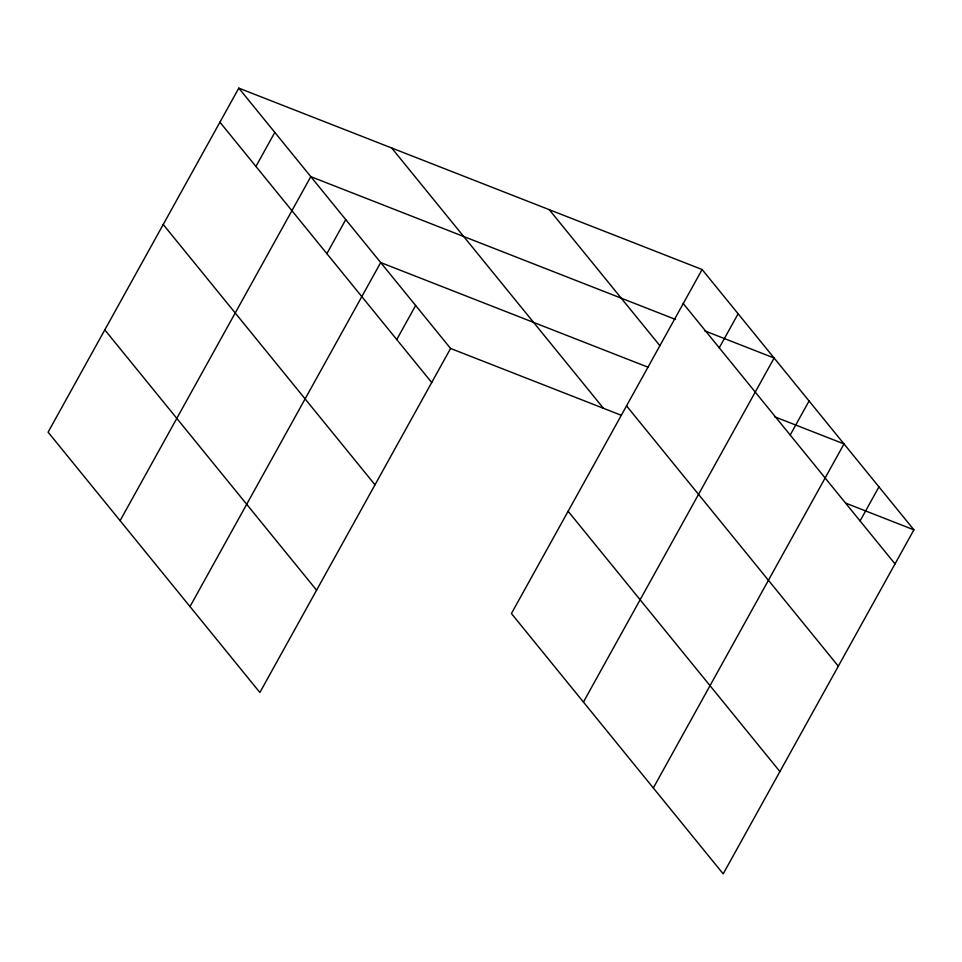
<?xml version="1.0" encoding="UTF-8"?>
<svg xmlns="http://www.w3.org/2000/svg" width="962" height="962" viewBox="0 0 962 962"><rect width="100%" height="100%" fill="white"/><g stroke="black" fill="none" stroke-linecap="round" stroke-linejoin="round"><path stroke-width="1.44" d="M238.804 88.131L48.1 432.166L259.884 692.484L450.577 348.46L238.804 88.131L702.116 269.516L913.9 529.834L723.196 873.869L511.423 613.54L702.116 269.516M255.928 166.45L274.795 132.395M120.106 520.67L310.798 176.647L675.432 319.396M326.864 253.655L345.743 219.601M189.995 606.577L380.687 262.554L648.28 367.304M396.753 339.562L415.632 305.507M719.251 347.823L738.119 313.768M583.429 702.056L774.121 358.02L704.629 330.82M790.187 435.028L809.066 400.974M653.318 787.962L844.011 443.927L774.518 416.726M860.076 520.935L878.955 486.88M450.577 348.46L621.44 415.343M845.79 503.174L913.9 529.834M683.248 303.571L895.021 563.888M549.23 209.656L659.956 345.767M626.539 405.868L838.323 666.185M391.69 147.992L603.475 408.309M568.121 511.255L779.905 771.572M219.925 122.186L431.697 382.515M163.215 224.483L375 484.8M104.798 329.87L316.582 590.199"/></g></svg>
